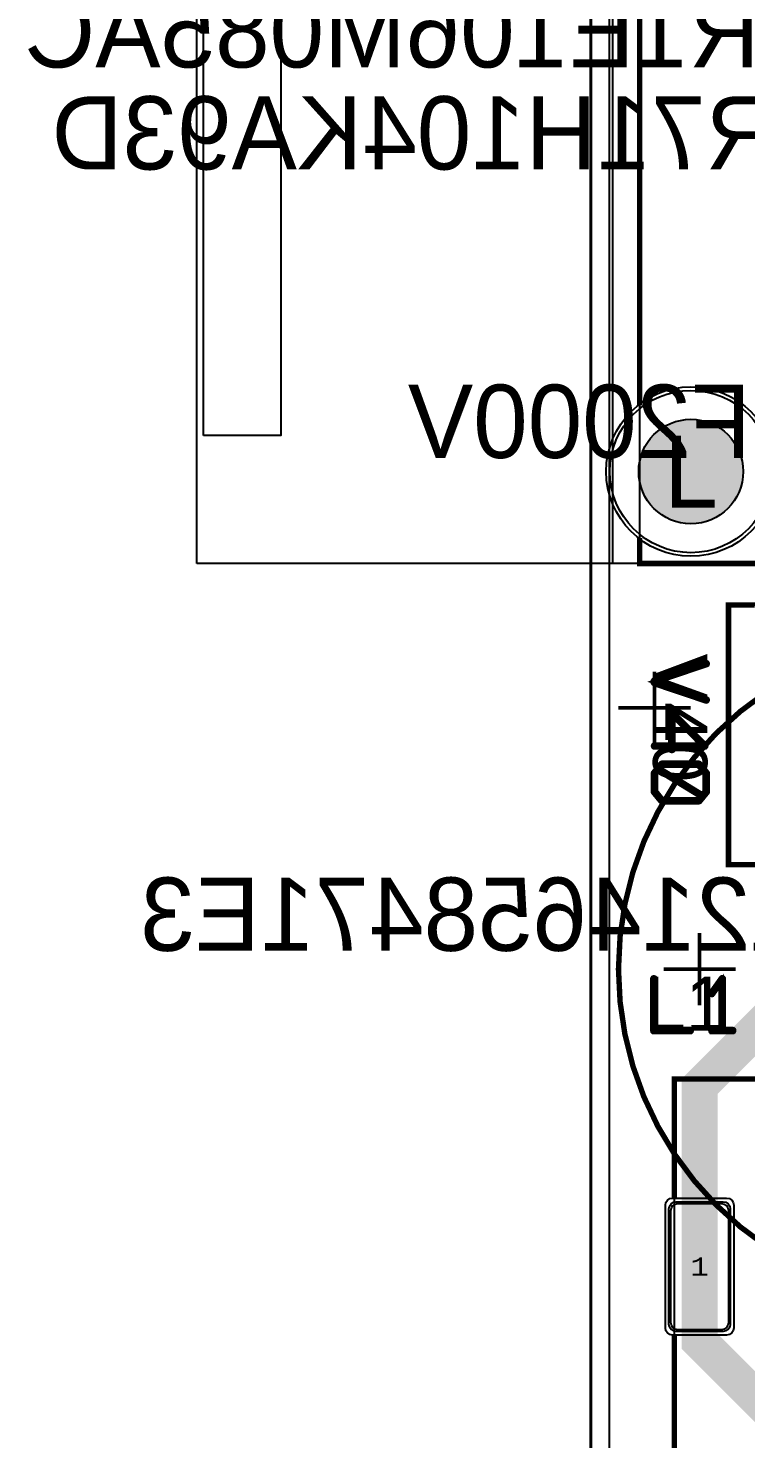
# Model space of a CAD drawing. Extents: x -18 to 179, y -60 to 172.
# Drawn here: x -15.62 to 4.28, y 13.72 to 52.85 of the extents above; entities that cross this region are included whole.
import ezdxf
from ezdxf.enums import TextEntityAlignment as Align

# ---------------------------------------------------------------- set-up
doc = ezdxf.new("R2010")
doc.units = 0
doc.header["$MEASUREMENT"] = 0
for name, color, linetype in [('ASSEMBLY_OUTLINES_BTM', 191, 'CONTINUOUS'), ('ASSEMBLY_OUTLINES_TOP', 102, 'CONTINUOUS'), ('ASSEMBLY_PART_NUMBERS_BTM', 191, 'CONTINUOUS'), ('BOARD_OUTLINE', 10, 'CONTINUOUS'), ('DRILL_DRAWING', 21, 'CONTINUOUS'), ('GENERATED_SILKSCREEN_BTM', 255, 'CONTINUOUS'), ('GENERATED_SILKSCREEN_TOP', 140, 'CONTINUOUS'), ('MANUFACTURING_OUTLINES', 10, 'CONTINUOUS'), ('MOUNTING_HOLE_PADS_LAYER14', 150, 'CONTINUOUS'), ('MOUNTING_HOLE_PADS_LAYER15', 230, 'CONTINUOUS'), ('MOUNTING_HOLES_LAYER_BOT17', 42, 'CONTINUOUS'), ('MOUNTING_HOLES_LAYER_TOP', 42, 'CONTINUOUS'), ('PART_PADS_SMD_TOP', 150, 'CONTINUOUS'), ('PIN_NUMBERS_BTM', 8, 'CONTINUOUS'), ('PIN_NUMBERS_TOP', 8, 'CONTINUOUS'), ('PLACEMENT_OUTLINES_BTM', 222, 'CONTINUOUS'), ('PLACEMENT_OUTLINES_TOP', 130, 'CONTINUOUS'), ('ROUTE_BORDER', 151, 'CONTINUOUS'), ('SILKSCREEN_OUTLINES_BTM', 211, 'CONTINUOUS'), ('SILKSCREEN_OUTLINES_TOP', 150, 'CONTINUOUS'), ('SILKSCREEN_REF_DES_TOP', 150, 'CONTINUOUS'), ('SOLDERMASK_PADS_BTM', 102, 'CONTINUOUS'), ('SOLDERMASK_PADS_TOP', 102, 'CONTINUOUS'), ('SOLDERPASTE_PADS_TOP', 254, 'CONTINUOUS'), ('TRACES_LAYER_TOP', 150, 'CONTINUOUS')]:
    doc.layers.add(name, color=color, linetype=linetype)
doc.styles.add('COURIER_NEW', font='COUR.TTF')
doc.styles.add('VERIBEST_GERBER_0', font='txt')

msp = doc.modelspace()

# ---------------------------------------------------------------- hatches: boundary and pattern name
at = {"layer": 'MOUNTING_HOLES_LAYER_BOT17'}
h = msp.add_hatch(color=256, dxfattribs=at)
edge = h.paths.add_edge_path()
edge.add_arc((2.76, 40.55), 1.45, 0, 360)
at = {"layer": 'MOUNTING_HOLES_LAYER_TOP'}
h = msp.add_hatch(color=256, dxfattribs=at)
edge = h.paths.add_edge_path()
edge.add_arc((2.76, 40.55), 1.45, 0, 360)

# ---------------------------------------------------------------- linework, layer by layer
at = {"layer": 'ASSEMBLY_OUTLINES_BTM'}
for points in [[(-10.94, 38), (-10.94, 132), (11.06, 132), (11.06, 38)], [(0, 38), (0, 132), (10.97, 132), (10.97, 38)], [(-10.76, 41.55), (-10.76, 128.45), (-8.61, 128.45), (-8.61, 41.55)]]:
    msp.add_lwpolyline(points, close=True, dxfattribs=at)
at = {"layer": 'ASSEMBLY_OUTLINES_BTM', "const_width": 0.1}
for points in [[(3, 25.75), (3, 27.75)], [(4, 26.75), (2, 26.75)]]:
    msp.add_lwpolyline(points, dxfattribs=at)
at = {"layer": 'ASSEMBLY_OUTLINES_BTM'}
msp.add_circle((10, 26.75), 9.25, dxfattribs=at)
at = {"layer": 'ASSEMBLY_OUTLINES_TOP'}
for points in [[(3.8, 29.65), (3.8, 36.85), (10.1, 36.85), (10.1, 29.65)], [(2.3, 13.3), (2.3, 23.7), (12.7, 23.7), (12.7, 13.3)]]:
    msp.add_lwpolyline(points, close=True, dxfattribs=at)
at = {"layer": 'BOARD_OUTLINE'}
msp.add_lwpolyline([(0, 1.5), (0, 168.5, -0.414213562), (1.5, 170), (153.5, 170, -0.414213562), (155, 168.5), (155, 1.5, -0.414213562), (153.5, 0), (1.5, 0, -0.414213562)], format="xyb", close=True, dxfattribs=at)
at = {"layer": 'GENERATED_SILKSCREEN_BTM', "const_width": 0.15}
for points in [[(1.340005, 42.390989, 0.000001377), (1.339995, 42.390981), (1.339995, 127.609019, 0.000001377), (1.340005, 127.609011), (1.340005, 42.390989)], [(10.970005, 38, -0.414213562), (10.97, 37.999995), (1.34, 37.999995, -0.414213562), (1.339995, 38), (1.339995, 38.709019, 0.000001377), (1.340005, 38.709011), (1.340005, 38.000005), (10.969995, 38.000005), (10.969995, 44.917588, 0.000003461), (10.970005, 44.917596), (10.970005, 38)]]:
    msp.add_lwpolyline(points, format="xyb", dxfattribs=at)
msp.add_lwpolyline([(0.75, 26.75, -1), (19.25, 26.75, -1)], format="xyb", close=True, dxfattribs=at)
msp.add_lwpolyline([(0.75, 26.75, -1), (19.25, 26.75, -1)], format="xyb", close=True, dxfattribs=at)
at = {"layer": 'GENERATED_SILKSCREEN_BTM', "const_width": 0.1}
for points in [[(1.75, 33), (1.75, 35)], [(2.75, 34), (0.75, 34)]]:
    msp.add_lwpolyline(points, dxfattribs=at)
at = {"layer": 'GENERATED_SILKSCREEN_TOP', "const_width": 0.15}
for points in [[(4.525, 36.849995), (3.800005, 36.849995), (3.800005, 29.650005), (4.525, 29.650005), (4.525, 29.649995), (3.8, 29.649995, -0.414213562), (3.799995, 29.65), (3.799995, 36.85, -0.414213562), (3.8, 36.850005), (4.525, 36.850005), (4.525, 36.849995)], [(12.700005, 20.370415, 0.000009271), (12.699995, 20.370417), (12.699995, 23.699995), (2.300005, 23.699995), (2.300005, 20.370417, 0.000009271), (2.299995, 20.370415), (2.299995, 23.7, -0.414213562), (2.3, 23.700005), (12.7, 23.700005, -0.414213562), (12.700005, 23.7), (12.700005, 20.370415)], [(12.700005, 13.3, -0.414213562), (12.7, 13.299995), (2.3, 13.299995, -0.414213562), (2.299995, 13.3), (2.299995, 16.629585, 0.000009271), (2.300005, 16.629583), (2.300005, 13.300005), (12.699995, 13.300005), (12.699995, 16.629583, 0.000009271), (12.700005, 16.629585), (12.700005, 13.3)]]:
    msp.add_lwpolyline(points, format="xyb", dxfattribs=at)
for points in [[(1.716, 34.69675), (1.716, 34.73875), (1.7175, 34.74775), (1.722, 34.75525), (1.728, 34.76275), (1.737, 34.76575), (3.1755, 35.25325), (3.1875, 35.25325), (3.1965, 35.24875), (3.204, 35.24125), (3.21, 35.23075), (3.2115, 35.22025), (3.21, 35.20975), (3.2055, 35.20075), (3.195, 35.19475), (1.7805, 34.71925), (3.195, 34.24075), (3.2055, 34.23475), (3.21, 34.22575), (3.2115, 34.21525), (3.21, 34.20475), (3.204, 34.19425), (3.1965, 34.18675), (3.1875, 34.18375), (3.1755, 34.18525), (1.737, 34.66975), (1.728, 34.67425), (1.722, 34.68175), (1.7175, 34.68925), (1.716, 34.69675)], [(1.746, 32.96875), (1.7355, 32.96725), (1.7265, 32.95975), (1.722, 32.94925), (1.7205, 32.93875), (1.722, 32.92825), (1.7265, 32.91925), (1.7355, 32.91175), (1.746, 32.90875), (2.2005, 32.90875), (2.2005, 32.83825), (2.2035, 32.82775), (2.2095, 32.81875), (2.22, 32.81425), (2.2305, 32.81275), (2.2425, 32.81425), (2.253, 32.81875), (2.2605, 32.82775), (2.2635, 32.83825), (2.2635, 32.90875), (3.144, 32.90875), (3.1515, 32.91025), (3.1575, 32.91325), (3.1635, 32.92075), (3.168, 32.92825), (3.171, 32.93725), (3.1725, 32.94625), (3.171, 32.95375), (3.165, 32.96125), (2.2545, 33.87175), (2.2455, 33.87775), (2.2365, 33.88075), (2.2275, 33.87925), (2.217, 33.87325), (2.2095, 33.87025), (2.205, 33.86425), (2.202, 33.85825), (2.2005, 33.85075), (2.2005, 32.96875), (1.746, 32.96875)], [(2.2635, 33.77575), (3.0675, 32.96875), (2.2635, 32.96875), (2.2635, 33.77575)], [(3.0045, 32.44825), (3.21, 32.19625), (3.2115, 32.19025), (3.213, 32.18575), (3.2145, 32.18425), (3.216, 32.17825), (3.216, 31.67275), (3.2145, 31.66675), (3.2145, 31.66525), (3.213, 31.66375), (3.2115, 31.65925), (3.21, 31.65325), (3.0045, 31.40125), (2.9985, 31.39675), (2.991, 31.39525), (2.9865, 31.39225), (2.9805, 31.39075), (1.9515, 31.39075), (1.947, 31.39225), (1.9365, 31.39525), (1.9335, 31.39675), (1.9275, 31.40125), (1.722, 31.65325), (1.7205, 31.65925), (1.719, 31.66225), (1.7175, 31.66525), (1.716, 31.66825), (1.716, 31.67275), (1.716, 32.17825), (1.7175, 32.18425), (1.719, 32.19025), (1.722, 32.19625), (1.9275, 32.44825), (1.9305, 32.45125), (1.932, 32.45425), (1.9365, 32.45725), (1.947, 32.46025), (1.9515, 32.46175), (2.9805, 32.46175), (2.9865, 32.46025), (2.991, 32.45725), (2.997, 32.45425), (3.0045, 32.44825)], [(2.9655, 32.40025), (1.9665, 32.40025), (1.8915, 32.31175), (3.075, 31.58575), (3.1545, 31.68475), (3.1545, 32.16925), (2.9655, 32.40025)], [(1.8525, 32.26375), (1.7775, 32.16925), (1.7775, 31.68475), (1.9665, 31.45075), (2.9655, 31.45075), (3.036, 31.53925), (1.8525, 32.26375)], [(3.33525, 25.076), (3.32325, 25.073), (3.31725, 25.067), (3.31275, 25.0565), (3.31125, 25.0445), (3.31275, 25.034), (3.31725, 25.0235), (3.32325, 25.016), (3.33525, 25.0145), (3.92025, 25.0145), (3.93075, 25.016), (3.93975, 25.0235), (3.94425, 25.034), (3.94575, 25.0445), (3.94425, 25.0565), (3.93975, 25.067), (3.93075, 25.073), (3.92025, 25.076), (3.65625, 25.076), (3.65625, 26.4845), (3.65475, 26.495), (3.65025, 26.5025), (3.64275, 26.507), (3.63225, 26.5085), (3.62475, 26.51), (3.61725, 26.51), (3.61125, 26.507), (3.60525, 26.501), (3.31275, 26.09), (3.30825, 26.0795), (3.30825, 26.069), (3.31275, 26.06), (3.32025, 26.0525), (3.32925, 26.0465), (3.33975, 26.0435), (3.34575, 26.0435), (3.35025, 26.045), (3.35775, 26.054), (3.59775, 26.39), (3.59775, 25.076), (3.33525, 25.076)], [(1.70025, 25.0445), (1.70325, 25.0325), (1.71075, 25.025), (1.71975, 25.016), (1.73025, 25.0145), (2.74275, 25.0145), (2.75325, 25.016), (2.76225, 25.0235), (2.76675, 25.034), (2.76825, 25.0445), (2.76675, 25.0565), (2.76225, 25.067), (2.75325, 25.073), (2.74275, 25.076), (1.76325, 25.076), (1.76325, 26.4845), (1.76025, 26.495), (1.75275, 26.504), (1.74225, 26.5085), (1.73025, 26.51), (1.71975, 26.5085), (1.71075, 26.504), (1.70325, 26.495), (1.70025, 26.4845), (1.70025, 25.0445)]]:
    msp.add_lwpolyline(points, dxfattribs=at)
at = {"layer": 'MANUFACTURING_OUTLINES'}
msp.add_lwpolyline([(155.0254, 1.5, -0.414213562), (153.5, -0.0254), (1.5, -0.0254, -0.414213562), (-0.0254, 1.5), (-0.0254, 168.5, -0.414213562), (1.5, 170.0254), (153.5, 170.0254, -0.414213562), (155.0254, 168.5)], format="xyb", close=True, dxfattribs=at)
at = {"layer": 'MOUNTING_HOLE_PADS_LAYER14'}
msp.add_circle((2.76, 40.55), 2.25, dxfattribs=at)
at = {"layer": 'MOUNTING_HOLE_PADS_LAYER15'}
msp.add_circle((2.76, 40.55), 2.25, dxfattribs=at)
at = {"layer": 'MOUNTING_HOLES_LAYER_BOT17'}
msp.add_circle((2.76, 40.55), 1.45, dxfattribs=at)
at = {"layer": 'MOUNTING_HOLES_LAYER_TOP'}
msp.add_circle((2.76, 40.55), 1.45, dxfattribs=at)
at = {"layer": 'PART_PADS_SMD_TOP'}
msp.add_lwpolyline([(2.35, 16.7, -0.414213562), (2.15, 16.9), (2.15, 20.1, -0.414213562), (2.35, 20.3), (3.65, 20.3, -0.414213562), (3.85, 20.1), (3.85, 16.9, -0.414213562), (3.65, 16.7)], format="xyb", close=True, dxfattribs=at)
at = {"layer": 'PLACEMENT_OUTLINES_BTM'}
msp.add_lwpolyline([(0.59, 38), (0.59, 132), (10.97, 132), (10.97, 38)], close=True, dxfattribs=at)
msp.add_circle((10, 26.75), 9.25, dxfattribs=at)
at = {"layer": 'PLACEMENT_OUTLINES_TOP'}
for points in [[(3.8, 29.65), (3.8, 36.85), (10.1, 36.85), (10.1, 29.65)], [(2.3, 13.3), (2.3, 23.7), (12.7, 23.7), (12.7, 13.3)]]:
    msp.add_lwpolyline(points, close=True, dxfattribs=at)
at = {"layer": 'ROUTE_BORDER'}
msp.add_lwpolyline([(0.5, 0.64), (0.5, 169.51), (154.5, 169.51), (154.5, 0.64)], close=True, dxfattribs=at)
at = {"layer": 'SILKSCREEN_OUTLINES_BTM'}
msp.add_lwpolyline([(1.34, 38), (1.34, 132), (10.97, 132), (10.97, 38)], close=True, dxfattribs=at)
at = {"layer": 'SILKSCREEN_OUTLINES_BTM', "const_width": 0.1}
for points in [[(1.75, 33), (1.75, 35)], [(2.75, 34), (0.75, 34)]]:
    msp.add_lwpolyline(points, dxfattribs=at)
at = {"layer": 'SILKSCREEN_OUTLINES_BTM'}
msp.add_circle((10, 26.75), 9.25, dxfattribs=at)
msp.add_circle((10, 26.75), 9.25, dxfattribs=at)
at = {"layer": 'SILKSCREEN_OUTLINES_TOP'}
for points in [[(3.8, 29.65), (3.8, 36.85), (10.1, 36.85), (10.1, 29.65)], [(2.3, 13.3), (2.3, 23.7), (12.7, 23.7), (12.7, 13.3)]]:
    msp.add_lwpolyline(points, close=True, dxfattribs=at)
at = {"layer": 'SOLDERMASK_PADS_BTM'}
msp.add_circle((2.76, 40.55), 2.35, dxfattribs=at)
at = {"layer": 'SOLDERMASK_PADS_TOP'}
msp.add_lwpolyline([(2.25, 16.6, -0.414213562), (2.05, 16.8), (2.05, 20.2, -0.414213562), (2.25, 20.4), (3.75, 20.4, -0.414213562), (3.95, 20.2), (3.95, 16.8, -0.414213562), (3.75, 16.6)], format="xyb", close=True, dxfattribs=at)
msp.add_circle((2.76, 40.55), 2.35, dxfattribs=at)
at = {"layer": 'SOLDERPASTE_PADS_TOP'}
msp.add_lwpolyline([(2.4, 16.75, -0.414213562), (2.2, 16.95), (2.2, 20.05, -0.414213562), (2.4, 20.25), (3.6, 20.25, -0.414213562), (3.8, 20.05), (3.8, 16.95, -0.414213562), (3.6, 16.75)], format="xyb", close=True, dxfattribs=at)
at = {"layer": 'TRACES_LAYER_TOP', "const_width": 1}
for points in [[(3, 18.5), (3, 23.5), (6.25, 26.75)], [(3, 18.5), (3, 16.425), (11.675, 7.75), (16.25, 7.75)]]:
    msp.add_lwpolyline(points, dxfattribs=at)

# ---------------------------------------------------------------- texts
at = {"layer": 'ASSEMBLY_PART_NUMBERS_BTM', "style": 'VERIBEST_GERBER_0', "text_generation_flag": 2}
for s, p in [('C3216X5R1E106M085AC', (16, 53.79)), ('GRM188R71H104KA93D', (16, 50.96)), ('ERJ-6ENF2000V', (15.75, 42.96)), ('MAL214658471E3', (10, 29.29))]:
    msp.add_text(s, height=2.032, dxfattribs=at).set_placement(p, align=Align.TOP_LEFT)
at = {"layer": 'DRILL_DRAWING', "style": 'VERIBEST_GERBER_0'}
msp.add_text('L', height=2, dxfattribs=at).set_placement((2.76, 40.55), align=Align.MIDDLE_CENTER)
at = {"layer": 'PIN_NUMBERS_BTM', "style": 'COURIER_NEW'}
msp.add_text('1', height=0.508, dxfattribs=at).set_placement((3, 18.5), align=Align.MIDDLE_CENTER)
at = {"layer": 'PIN_NUMBERS_TOP', "style": 'COURIER_NEW'}
msp.add_text('1', height=0.508, dxfattribs=at).set_placement((3, 18.5), align=Align.MIDDLE_CENTER)
at = {"layer": 'SILKSCREEN_REF_DES_TOP', "style": 'VERIBEST_GERBER_0'}
msp.add_text('V40', height=1.5, rotation=270, dxfattribs=at).set_placement((3.21, 35.5), align=Align.TOP_LEFT)
msp.add_text('L1', height=1.5, dxfattribs=at).set_placement((1.5, 26.54), align=Align.TOP_LEFT)

doc.saveas('drawing.dxf')
